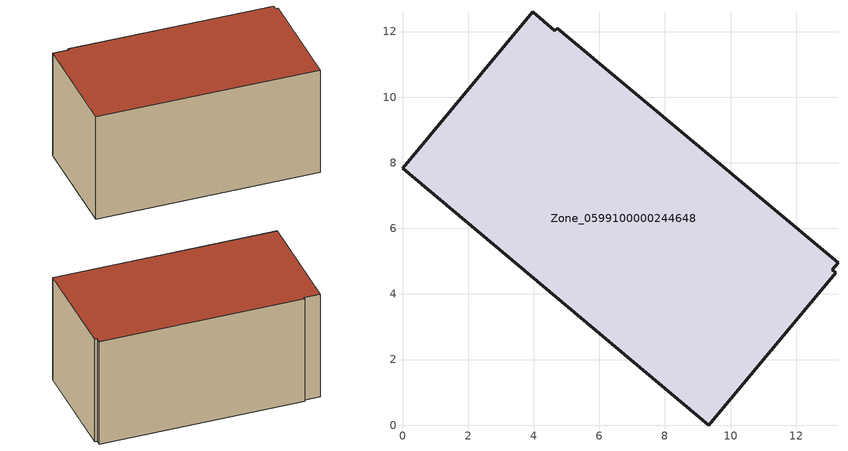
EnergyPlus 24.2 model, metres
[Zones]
Zone_0599100000244648
 floor ground (C_G): 13.28,4.95 13.11,4.73 13.2,4.65 9.34,0 0,7.83 3.97,12.6 4.64,12.02 4.71,12.1 z0
 wall outside (C_F): 13.28,4.95 4.71,12.1 4.64,12.02 3.97,12.6 0,7.83 9.34,0 13.2,4.65 13.11,4.73 13.28,4.95 z0:6.27
 roof outside (C_R): 13.11,4.73 13.28,4.95 4.71,12.1 4.64,12.02 3.97,12.6 0,7.83 9.34,0 13.2,4.65 z6.27
[BUILDING]
Pand.0599100000244648: North Axis=0; Terrain=City; Loads Convergence Tolerance Value=0.04; Temperature Convergence Tolerance Value=0.4; Solar Distribution=FullExterior; Maximum Number of Warmup Days=25; Minimum Number of Warmup Days=1
[Site:Location]
Rotterdam.The.Hague.AP_ZH_NLD Design_Conditions: Latitude=51.96; Longitude=4.45; Time Zone=1; Elevation=-4.5
[SITE:GROUNDTEMPERATURE:BUILDINGSURFACE]
18, 18, 18, 18, 18, 18, 18, 18, 18, 18, 18, 18
[MATERIAL] Thermal Absorptance=0.9; Solar Absorptance=0.7; Visible Absorptance=0.7
Name | Roughness | Thickness | Conductivity | Density | Specific Heat
G.TC.1946-1964 | MediumSmooth | 0.15 | 1 | 540 | 1210
F.TC.1946-1964 | Rough | 0.3 | 0.857143 | 1920 | 840
R.TC.1946-1964 | MediumRough | 0.2 | 0.235294 | 1500 | 1000
[CONSTRUCTION]
C_G: G.TC.1946-1964
C_F: F.TC.1946-1964
C_R: R.TC.1946-1964
[ZONE]
Zone_0599100000244648: Type=1; Multiplier=1; Ceiling Height=Autocalculate; Volume=Autocalculate; Floor Area=autocalculate; Part of Total Floor Area=Yes
[ZONEINFILTRATION:DESIGNFLOWRATE]
Infil_Zone_0599100000244648: Zone or ZoneList or Space or SpaceList=Zone_0599100000244648; Schedule=AlwaysOn; Design Flow Rate Calculation Method=Flow/Area; Flow Rate per Floor Area=0.003; Constant Term Coefficient=1; Temperature Term Coefficient=0; Velocity Term Coefficient=0; Velocity Squared Term Coefficient=0
[HVACTEMPLATE:ZONE:IDEALLOADSAIRSYSTEM]
Zone_0599100000244648: Maximum Heating Supply Air Temperature=50; Minimum Cooling Supply Air Temperature=13; Maximum Heating Supply Air Humidity Ratio=0.0156; Minimum Cooling Supply Air Humidity Ratio=0.0077; Heating Limit=NoLimit; Cooling Limit=NoLimit; Dehumidification Control Type=ConstantSensibleHeatRatio; Cooling Sensible Heat Ratio=0.7; Dehumidification Setpoint=60; Humidification Control Type=None; Humidification Setpoint=30; Outdoor Air Method=None; Outdoor Air Flow Rate per Person=0.00944; Outdoor Air Flow Rate per Zone Floor Area=0; Outdoor Air Flow Rate per Zone=0; Demand Controlled Ventilation Type=None; Outdoor Air Economizer Type=NoEconomizer; Heat Recovery Type=None; Sensible Heat Recovery Effectiveness=0.7; Latent Heat Recovery Effectiveness=0.65
[ZONECONTROL:THERMOSTAT]
ThermostatControl_Zone_0599100000244648: Zone or ZoneList=Zone_0599100000244648; Control Type Schedule=DualSetpointControlType; Control 1=Thermostat_Zone_0599100000244648; Temperature Difference Between Cutout And Setpoint=0
[THERMOSTATSETPOINT:DUALSETPOINT]
Thermostat_Zone_0599100000244648: Heating Setpoint Temperature Schedule=HeatingSetpoint_Zone_0599100000244648; Cooling Setpoint Temperature Schedule=CoolingSetpoint_Zone_0599100000244648
[SCHEDULE:COMPACT]
HeatingSetpoint_Zone_0599100000244648: Through: 12/31, For: AllDays, Until: 24:00, 21
CoolingSetpoint_Zone_0599100000244648: Through: 12/31, For: AllDays, Until: 24:00, 24
DualSetpointControlType: Through: 12/31, For: AllDays, Until: 24:00, 4
AlwaysOn: Through: 12/31, For: AllDays, Until: 24:00, 1
